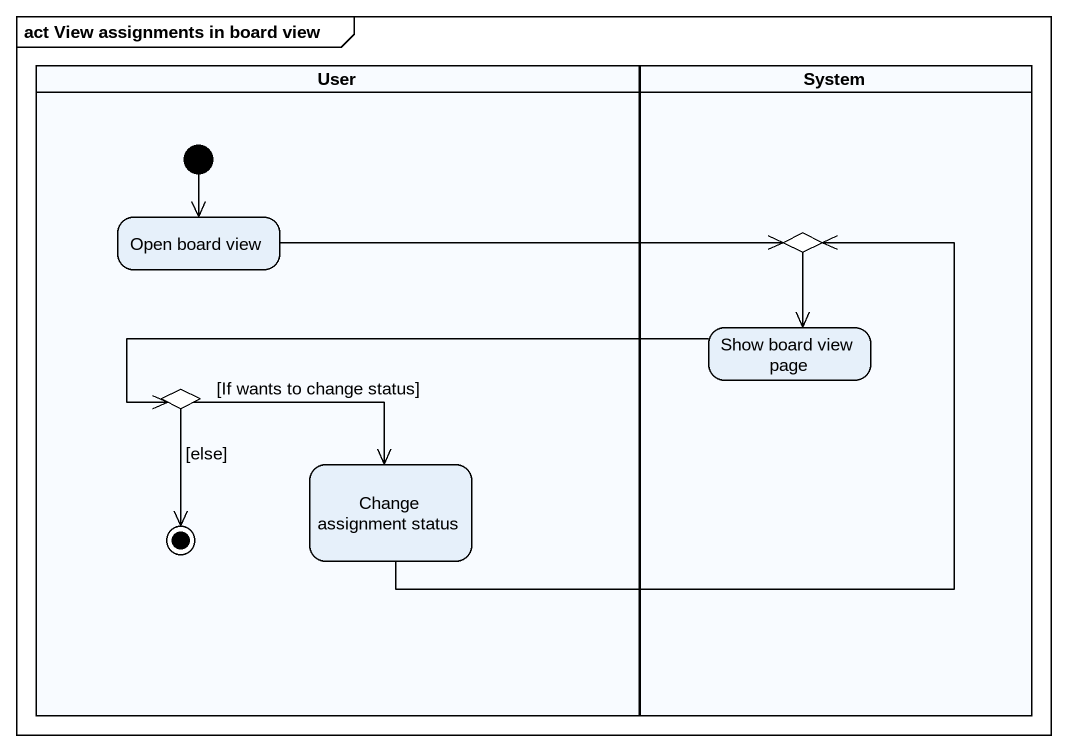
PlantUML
@startuml
mainframe act View assignments in board view
hide empty description
state User <<partition>> {
  state "Open board view" as Open_board_view
  state choice2 <<choice>>
  state "Change assignment status" as Change_assignment_status
  [*] --> Open_board_view
  choice2 --> [*] : [else]
}
state System <<partition>> {
  state choice1 <<choice>>
  state "Show board view page" as Show_board_view_page
}
Open_board_view -right-> choice1
choice1 --> Show_board_view_page
Show_board_view_page -left-> choice2
choice2 -right-> Change_assignment_status : [If wants to change status]
Change_assignment_status -up-> choice1
@enduml
